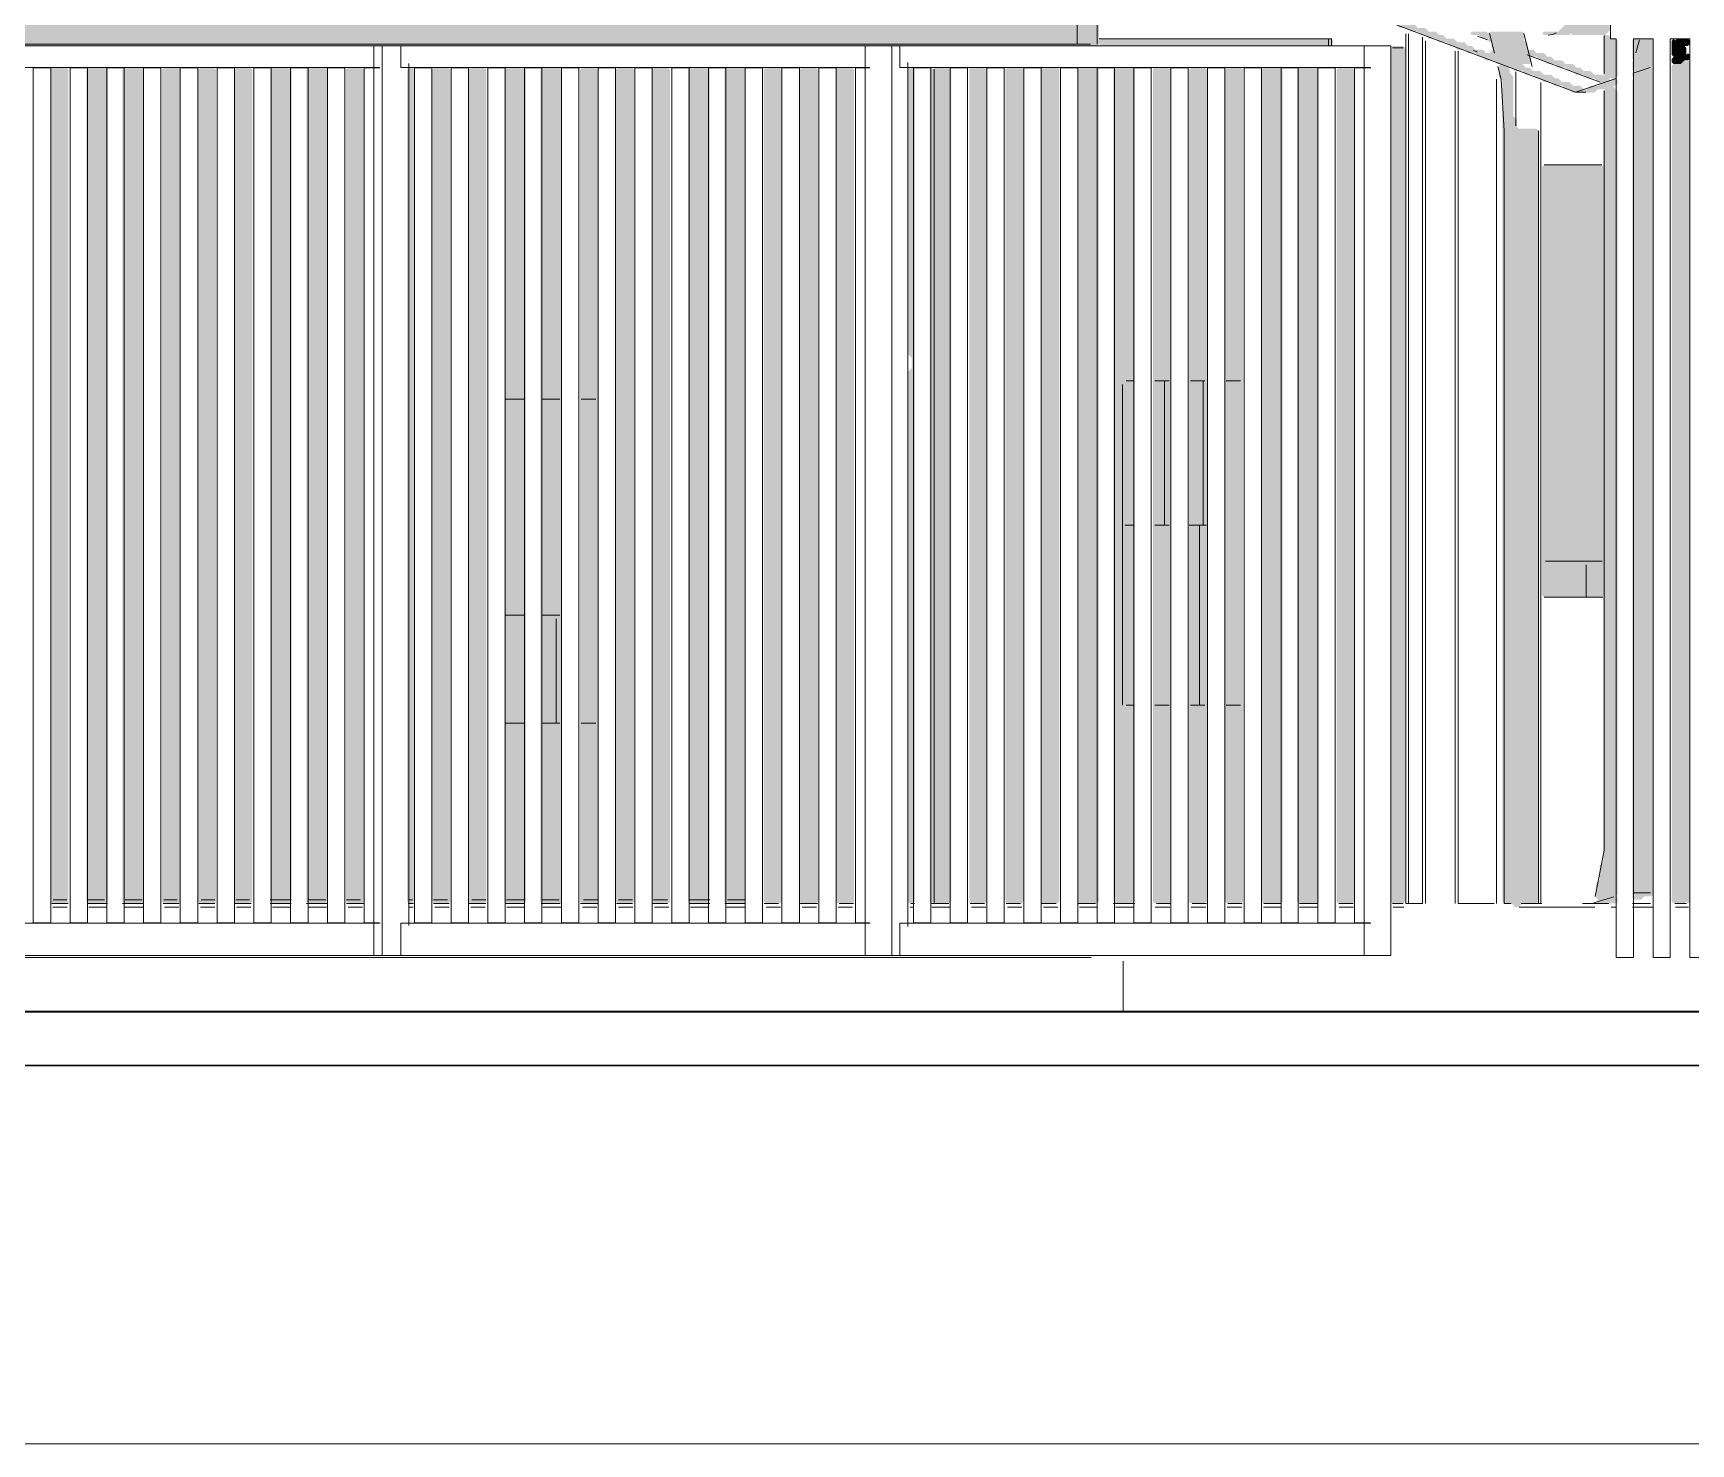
# Model space of a CAD drawing. Header units: millimetres. Extents: x 0 to 84100, y 0 to 59400.
# Drawn here: x 23817 to 28418, y 45447 to 49362 of the extents above; entities that cross this region are included whole.
import ezdxf

# ---------------------------------------------------------------- set-up
doc = ezdxf.new("R2010")
doc.units = ezdxf.units.MM
for name, color, linetype, lineweight in [('01_切断（構造・壁）', 7, 'Continuous', 35), ('09_立面の外形', 7, 'Continuous', 30), ('10_見えがかり', 7, 'Continuous', 13), ('12_見えがかり（ガラス）', 5, 'Continuous', 9), ('50_寸法', 3, 'Continuous', 9)]:
    doc.layers.add(name, color=color, linetype=linetype, lineweight=lineweight)

msp = doc.modelspace()

# ---------------------------------------------------------------- hatches: boundary and pattern name
at = {"layer": '10_見えがかり', "true_color": 0xe9dcc4}
for points in [[(28144.9, 49681.6), (28154.9, 49671.6), (28154.9, 49621.6), (28164.9, 49611.6), (28164.9, 49521.6), (28154.9, 49511.6), (28154.9, 49461.6), (28144.9, 49451.6), (28144.9, 49431.6), (28134.9, 49421.6), (28134.9, 49411.6), (28124.9, 49401.6), (28124.9, 49391.6), (28099.9, 49366.6), (28089.9, 49366.6), (28079.9, 49356.6), (28009.9, 49356.6), (28004.9, 49361.6), (28009.9, 49366.6), (28049.9, 49366.6), (28074.9, 49391.6), (28074.9, 49401.6), (28084.9, 49411.6), (28084.9, 49421.6), (28094.9, 49431.6), (28094.9, 49441.6), (28104.9, 49451.6), (28104.9, 49491.6), (28114.9, 49501.6), (28114.9, 49631.6), (28104.9, 49641.6), (28104.9, 49681.6), (28094.9, 49691.6), (28094.9, 49701.6), (28084.9, 49711.6), (28084.9, 49721.6), (28074.9, 49731.6), (28079.9, 49736.6), (28119.9, 49736.6), (28134.9, 49721.6), (28134.9, 49711.6), (28144.9, 49701.6)], [(28224.9, 49721.6), (28234.9, 49711.6), (28234.9, 49691.6), (28244.9, 49681.6), (28244.9, 49651.6), (28254.9, 49641.6), (28254.9, 49491.6), (28244.9, 49481.6), (28244.9, 49451.6), (28234.9, 49441.6), (28234.9, 49421.6), (28224.9, 49411.6), (28224.9, 49401.6), (28219.9, 49396.6), (28199.9, 49396.6), (28194.9, 49391.6), (28194.9, 49371.6), (28179.9, 49356.6), (28089.9, 49356.6), (28084.9, 49361.6), (28089.9, 49366.6), (28099.9, 49366.6), (28124.9, 49391.6), (28124.9, 49401.6), (28134.9, 49411.6), (28134.9, 49421.6), (28144.9, 49431.6), (28144.9, 49451.6), (28154.9, 49461.6), (28154.9, 49511.6), (28164.9, 49521.6), (28164.9, 49611.6), (28154.9, 49621.6), (28154.9, 49671.6), (28144.9, 49681.6), (28144.9, 49701.6), (28134.9, 49711.6), (28134.9, 49721.6), (28124.9, 49731.6), (28129.9, 49736.6), (28149.9, 49736.6), (28154.9, 49741.6), (28139.9, 49756.6), (28119.9, 49756.6), (28114.9, 49761.6), (28114.9, 49771.6), (28119.9, 49776.6), (28179.9, 49776.6), (28224.9, 49731.6)], [(26774.9, 49391.6), (26774.9, 49341.6), (26774.9, 49331.6), (26769.9, 49326.6), (19289.9, 49326.6), (19284.9, 49331.6), (19284.9, 49391.6), (19289.9, 49396.6), (26769.9, 49396.6)], [(27719.9, 49356.6), (27729.9, 49356.6), (27739.9, 49346.6), (27759.9, 49346.6), (27769.9, 49336.6), (27789.9, 49336.6), (27799.9, 49326.6), (27809.9, 49326.6), (27819.9, 49316.6), (27839.9, 49316.6), (27849.9, 49306.6), (27859.9, 49306.6), (27869.9, 49316.6), (27874.9, 49311.6), (27874.9, 49301.6), (27879.9, 49296.6), (27889.9, 49296.6), (27899.9, 49286.6), (27919.9, 49286.6), (27929.9, 49276.6), (27949.9, 49276.6), (27959.9, 49266.6), (27969.9, 49266.6), (27979.9, 49256.6), (27999.9, 49256.6), (28009.9, 49246.6), (28029.9, 49246.6), (28039.9, 49236.6), (28049.9, 49236.6), (28059.9, 49226.6), (28079.9, 49226.6), (28089.9, 49216.6), (28109.9, 49216.6), (28119.9, 49206.6), (28129.9, 49206.6), (28139.9, 49216.6), (28159.9, 49216.6), (28169.9, 49226.6), (28189.9, 49226.6), (28199.9, 49236.6), (28209.9, 49236.6), (28214.9, 49231.6), (28214.9, 49221.6), (28209.9, 49216.6), (28189.9, 49216.6), (28179.9, 49206.6), (28159.9, 49206.6), (28149.9, 49196.6), (28089.9, 49196.6), (28079.9, 49206.6), (28069.9, 49206.6), (28059.9, 49216.6), (28039.9, 49216.6), (28029.9, 49226.6), (28009.9, 49226.6), (27999.9, 49236.6), (27989.9, 49236.6), (27979.9, 49246.6), (27959.9, 49246.6), (27949.9, 49256.6), (27929.9, 49256.6), (27919.9, 49266.6), (27909.9, 49266.6), (27899.9, 49276.6), (27879.9, 49276.6), (27869.9, 49286.6), (27849.9, 49286.6), (27839.9, 49296.6), (27829.9, 49296.6), (27819.9, 49306.6), (27799.9, 49306.6), (27789.9, 49316.6), (27769.9, 49316.6), (27759.9, 49326.6), (27749.9, 49326.6), (27739.9, 49336.6), (27719.9, 49336.6), (27709.9, 49346.6), (27689.9, 49346.6), (27679.9, 49356.6), (27669.9, 49356.6), (27659.9, 49366.6), (27639.9, 49366.6), (27629.9, 49376.6), (27609.9, 49376.6), (27604.9, 49381.6), (27609.9, 49386.6), (27649.9, 49386.6), (27659.9, 49376.6), (27679.9, 49376.6), (27689.9, 49366.6), (27709.9, 49366.6)], [(27839.9, 49346.6), (27829.9, 49356.6), (27809.9, 49356.6), (27804.9, 49361.6), (27809.9, 49366.6), (27849.9, 49366.6), (27864.9, 49351.6), (27864.9, 49341.6), (27859.9, 49336.6), (27849.9, 49346.6)], [(27964.9, 49331.6), (27964.9, 49301.6), (27974.9, 49291.6), (27974.9, 49281.6), (27969.9, 49276.6), (27929.9, 49276.6), (27919.9, 49286.6), (27899.9, 49286.6), (27889.9, 49296.6), (27879.9, 49296.6), (27874.9, 49301.6), (27874.9, 49311.6), (27864.9, 49321.6), (27864.9, 49351.6), (27854.9, 49361.6), (27859.9, 49366.6), (27949.9, 49366.6), (27954.9, 49361.6), (27954.9, 49341.6)], [(28209.9, 49346.6), (28214.9, 49341.6), (28214.9, 49241.6), (28209.9, 49236.6), (28179.9, 49236.6), (28174.9, 49241.6), (28174.9, 49351.6), (28179.9, 49356.6), (28189.9, 49356.6), (28199.9, 49346.6)], [(28309.9, 49266.6), (28289.9, 49266.6), (28279.9, 49256.6), (28259.9, 49256.6), (28254.9, 49261.6), (28254.9, 49281.6), (28264.9, 49291.6), (28264.9, 49321.6), (28274.9, 49331.6), (28274.9, 49341.6), (28279.9, 49346.6), (28309.9, 49346.6), (28314.9, 49341.6), (28314.9, 49271.6)], [(28264.9, 49321.6), (28264.9, 49291.6), (28259.9, 49286.6), (28254.9, 49291.6), (28254.9, 49341.6), (28259.9, 49346.6), (28269.9, 49346.6), (28274.9, 49341.6), (28274.9, 49331.6)], [(28379.9, 49326.6), (28399.9, 49326.6), (28404.9, 49321.6), (28404.9, 49301.6), (28399.9, 49296.6), (28369.9, 49296.6), (28364.9, 49301.6), (28364.9, 49341.6), (28369.9, 49346.6), (28374.9, 49341.6), (28374.9, 49331.6)], [(28409.9, 49326.6), (28379.9, 49326.6), (28374.9, 49331.6), (28374.9, 49341.6), (28379.9, 49346.6), (28409.9, 49346.6), (28414.9, 49341.6), (28414.9, 49331.6)], [(27914.9, 49251.6), (27924.9, 49241.6), (27924.9, 49131.6), (27934.9, 49121.6), (27934.9, 49101.6), (27939.9, 49096.6), (27989.9, 49096.6), (27994.9, 49091.6), (27994.9, 46951.6), (27989.9, 46946.6), (27949.9, 46946.6), (27939.9, 46936.6), (27929.9, 46936.6), (27919.9, 46946.6), (27899.9, 46946.6), (27894.9, 46951.6), (27894.9, 49231.6), (27884.9, 49241.6), (27884.9, 49271.6), (27889.9, 49276.6), (27899.9, 49276.6), (27914.9, 49261.6)], [(28039.9, 49286.6), (28059.9, 49286.6), (28069.9, 49276.6), (28089.9, 49276.6), (28099.9, 49266.6), (28109.9, 49266.6), (28119.9, 49256.6), (28139.9, 49256.6), (28149.9, 49246.6), (28169.9, 49246.6), (28179.9, 49236.6), (28189.9, 49236.6), (28194.9, 49231.6), (28189.9, 49226.6), (28159.9, 49226.6), (28149.9, 49236.6), (28129.9, 49236.6), (28119.9, 49246.6), (28099.9, 49246.6), (28089.9, 49256.6), (28079.9, 49256.6), (28069.9, 49266.6), (28049.9, 49266.6), (28039.9, 49276.6), (28019.9, 49276.6), (28009.9, 49286.6), (27999.9, 49286.6), (27989.9, 49296.6), (27969.9, 49296.6), (27964.9, 49301.6), (27964.9, 49311.6), (27969.9, 49316.6), (27979.9, 49316.6), (27989.9, 49306.6), (28009.9, 49306.6), (28019.9, 49296.6), (28029.9, 49296.6)], [(28364.9, 49281.6), (28364.9, 49291.6), (28369.9, 49296.6), (28399.9, 49296.6), (28409.9, 49306.6), (28414.9, 49301.6), (28414.9, 49291.6), (28409.9, 49286.6), (28399.9, 49286.6), (28389.9, 49276.6), (28369.9, 49276.6)], [(28404.9, 46951.6), (28399.9, 46946.6), (28369.9, 46946.6), (28364.9, 46951.6), (28364.9, 49271.6), (28369.9, 49276.6), (28389.9, 49276.6), (28399.9, 49286.6), (28404.9, 49281.6)], [(28414.9, 49281.6), (28414.9, 46951.6), (28409.9, 46946.6), (28404.9, 46951.6), (28404.9, 49281.6), (28409.9, 49286.6)], [(28269.9, 49236.6), (28259.9, 49236.6), (28254.9, 49241.6), (28254.9, 49251.6), (28259.9, 49256.6), (28279.9, 49256.6), (28289.9, 49266.6), (28309.9, 49266.6), (28314.9, 49261.6), (28299.9, 49246.6), (28279.9, 49246.6)], [(28309.9, 46966.6), (28289.9, 46966.6), (28279.9, 46956.6), (28259.9, 46956.6), (28254.9, 46961.6), (28254.9, 49231.6), (28259.9, 49236.6), (28269.9, 49236.6), (28279.9, 49246.6), (28299.9, 49246.6), (28309.9, 49256.6), (28314.9, 49251.6), (28314.9, 46971.6)], [(28214.9, 46971.6), (28209.9, 46966.6), (28199.9, 46966.6), (28189.9, 46956.6), (28159.9, 46956.6), (28154.9, 46961.6), (28154.9, 47001.6), (28164.9, 47011.6), (28164.9, 47051.6), (28174.9, 47061.6), (28174.9, 47801.6), (28174.9, 48991.6), (28174.9, 49201.6), (28189.9, 49216.6), (28199.9, 49216.6), (28214.9, 49201.6)], [(28209.9, 46946.6), (28159.9, 46946.6), (28154.9, 46951.6), (28159.9, 46956.6), (28189.9, 46956.6), (28199.9, 46966.6), (28209.9, 46966.6), (28214.9, 46961.6), (28214.9, 46951.6)]]:
    msp.add_hatch(color=8, dxfattribs=at).paths.add_polyline_path(points)
at = {"layer": '12_見えがかり（ガラス）', "true_color": 0xdce9f2}
for points in [[(27419.9, 49346.6), (27424.9, 49341.6), (27424.9, 49331.6), (27419.9, 49326.6), (26779.9, 49326.6), (26774.9, 49331.6), (26774.9, 49341.6), (26779.9, 49346.6)], [(27624.9, 46951.6), (27619.9, 46946.6), (27589.9, 46946.6), (27584.9, 46951.6), (27584.9, 49321.6), (27589.9, 49326.6), (27619.9, 49326.6), (27624.9, 49321.6)], [(23914.9, 46951.6), (23909.9, 46946.6), (23869.9, 46946.6), (23864.9, 46951.6), (23864.9, 49261.6), (23869.9, 49266.6), (23909.9, 49266.6), (23914.9, 49261.6)], [(24024.9, 46951.6), (24019.9, 46946.6), (23969.9, 46946.6), (23964.9, 46951.6), (23964.9, 49261.6), (23969.9, 49266.6), (24019.9, 49266.6), (24024.9, 49261.6)], [(24124.9, 46951.6), (24119.9, 46946.6), (24069.9, 46946.6), (24064.9, 46951.6), (24064.9, 49261.6), (24069.9, 49266.6), (24119.9, 49266.6), (24124.9, 49261.6)], [(24224.9, 46951.6), (24219.9, 46946.6), (24179.9, 46946.6), (24174.9, 46951.6), (24174.9, 49261.6), (24179.9, 49266.6), (24219.9, 49266.6), (24224.9, 49261.6)], [(24324.9, 46951.6), (24319.9, 46946.6), (24279.9, 46946.6), (24274.9, 46951.6), (24274.9, 49261.6), (24279.9, 49266.6), (24319.9, 49266.6), (24324.9, 49261.6)], [(24424.9, 46951.6), (24419.9, 46946.6), (24379.9, 46946.6), (24374.9, 46951.6), (24374.9, 49261.6), (24379.9, 49266.6), (24419.9, 49266.6), (24424.9, 49261.6)], [(24534.9, 46951.6), (24529.9, 46946.6), (24479.9, 46946.6), (24474.9, 46951.6), (24474.9, 49261.6), (24479.9, 49266.6), (24529.9, 49266.6), (24534.9, 49261.6)], [(24634.9, 46951.6), (24629.9, 46946.6), (24579.9, 46946.6), (24574.9, 46951.6), (24574.9, 49261.6), (24579.9, 49266.6), (24629.9, 49266.6), (24634.9, 49261.6)], [(24734.9, 46951.6), (24729.9, 46946.6), (24689.9, 46946.6), (24684.9, 46951.6), (24684.9, 49261.6), (24689.9, 49266.6), (24729.9, 49266.6), (24734.9, 49261.6)], [(24874.9, 46951.6), (24869.9, 46946.6), (24859.9, 46946.6), (24854.9, 46951.6), (24854.9, 49261.6), (24859.9, 49266.6), (24869.9, 49266.6), (24874.9, 49261.6)], [(24974.9, 46951.6), (24969.9, 46946.6), (24929.9, 46946.6), (24924.9, 46951.6), (24924.9, 49261.6), (24929.9, 49266.6), (24969.9, 49266.6), (24974.9, 49261.6)], [(25074.9, 46951.6), (25069.9, 46946.6), (25029.9, 46946.6), (25024.9, 46951.6), (25024.9, 49261.6), (25029.9, 49266.6), (25069.9, 49266.6), (25074.9, 49261.6)], [(25184.9, 46951.6), (25179.9, 46946.6), (25129.9, 46946.6), (25124.9, 46951.6), (25124.9, 49261.6), (25129.9, 49266.6), (25179.9, 49266.6), (25184.9, 49261.6)], [(25284.9, 46951.6), (25279.9, 46946.6), (25229.9, 46946.6), (25224.9, 46951.6), (25224.9, 49261.6), (25229.9, 49266.6), (25279.9, 49266.6), (25284.9, 49261.6)], [(25384.9, 46951.6), (25379.9, 46946.6), (25339.9, 46946.6), (25334.9, 46951.6), (25334.9, 49261.6), (25339.9, 49266.6), (25379.9, 49266.6), (25384.9, 49261.6)], [(25484.9, 46951.6), (25479.9, 46946.6), (25439.9, 46946.6), (25434.9, 46951.6), (25434.9, 49261.6), (25439.9, 49266.6), (25479.9, 49266.6), (25484.9, 49261.6)], [(25584.9, 46951.6), (25579.9, 46946.6), (25539.9, 46946.6), (25534.9, 46951.6), (25534.9, 49261.6), (25539.9, 49266.6), (25579.9, 49266.6), (25584.9, 49261.6)], [(25694.9, 46951.6), (25689.9, 46946.6), (25639.9, 46946.6), (25634.9, 46951.6), (25634.9, 49261.6), (25639.9, 49266.6), (25689.9, 49266.6), (25694.9, 49261.6)], [(25794.9, 46951.6), (25789.9, 46946.6), (25739.9, 46946.6), (25734.9, 46951.6), (25734.9, 49261.6), (25739.9, 49266.6), (25789.9, 49266.6), (25794.9, 49261.6)], [(25894.9, 46951.6), (25889.9, 46946.6), (25849.9, 46946.6), (25844.9, 46951.6), (25844.9, 49261.6), (25849.9, 49266.6), (25889.9, 49266.6), (25894.9, 49261.6)], [(25994.9, 46951.6), (25989.9, 46946.6), (25949.9, 46946.6), (25944.9, 46951.6), (25944.9, 49261.6), (25949.9, 49266.6), (25989.9, 49266.6), (25994.9, 49261.6)], [(26094.9, 46951.6), (26089.9, 46946.6), (26049.9, 46946.6), (26044.9, 46951.6), (26044.9, 49261.6), (26049.9, 49266.6), (26089.9, 49266.6), (26094.9, 49261.6)], [(26264.9, 46951.6), (26259.9, 46946.6), (26249.9, 46946.6), (26244.9, 46951.6), (26244.9, 48421.6), (26254.9, 48431.6), (26254.9, 48461.6), (26244.9, 48471.6), (26244.9, 49261.6), (26249.9, 49266.6), (26259.9, 49266.6), (26264.9, 49261.6)], [(26314.9, 46951.6), (26309.9, 46946.6), (26304.9, 46951.6), (26304.9, 49261.6), (26309.9, 49266.6), (26314.9, 49261.6)], [(26364.9, 46951.6), (26359.9, 46946.6), (26319.9, 46946.6), (26314.9, 46951.6), (26314.9, 49261.6), (26319.9, 49266.6), (26359.9, 49266.6), (26364.9, 49261.6)], [(26464.9, 46951.6), (26459.9, 46946.6), (26419.9, 46946.6), (26414.9, 46951.6), (26414.9, 49261.6), (26419.9, 49266.6), (26459.9, 49266.6), (26464.9, 49261.6)], [(26564.9, 46951.6), (26559.9, 46946.6), (26519.9, 46946.6), (26514.9, 46951.6), (26514.9, 49261.6), (26519.9, 49266.6), (26559.9, 49266.6), (26564.9, 49261.6)], [(26664.9, 46951.6), (26659.9, 46946.6), (26619.9, 46946.6), (26614.9, 46951.6), (26614.9, 49261.6), (26619.9, 49266.6), (26659.9, 49266.6), (26664.9, 49261.6)], [(26774.9, 46951.6), (26769.9, 46946.6), (26719.9, 46946.6), (26714.9, 46951.6), (26714.9, 49261.6), (26719.9, 49266.6), (26769.9, 49266.6), (26774.9, 49261.6)], [(26874.9, 46951.6), (26869.9, 46946.6), (26819.9, 46946.6), (26814.9, 46951.6), (26814.9, 49261.6), (26819.9, 49266.6), (26869.9, 49266.6), (26874.9, 49261.6)], [(26974.9, 46951.6), (26969.9, 46946.6), (26929.9, 46946.6), (26924.9, 46951.6), (26924.9, 49261.6), (26929.9, 49266.6), (26969.9, 49266.6), (26974.9, 49261.6)], [(27074.9, 46951.6), (27069.9, 46946.6), (27029.9, 46946.6), (27024.9, 46951.6), (27024.9, 49261.6), (27029.9, 49266.6), (27069.9, 49266.6), (27074.9, 49261.6)], [(27174.9, 46951.6), (27169.9, 46946.6), (27129.9, 46946.6), (27124.9, 46951.6), (27124.9, 49261.6), (27129.9, 49266.6), (27169.9, 49266.6), (27174.9, 49261.6)], [(27284.9, 46951.6), (27279.9, 46946.6), (27229.9, 46946.6), (27224.9, 46951.6), (27224.9, 49261.6), (27229.9, 49266.6), (27279.9, 49266.6), (27284.9, 49261.6)], [(27384.9, 46951.6), (27379.9, 46946.6), (27329.9, 46946.6), (27324.9, 46951.6), (27324.9, 49261.6), (27329.9, 49266.6), (27379.9, 49266.6), (27384.9, 49261.6)], [(27484.9, 46951.6), (27479.9, 46946.6), (27439.9, 46946.6), (27434.9, 46951.6), (27434.9, 49261.6), (27439.9, 49266.6), (27479.9, 49266.6), (27484.9, 49261.6)], [(28169.9, 48996.6), (28174.9, 48991.6), (28174.9, 47801.6), (28169.9, 47796.6), (28009.9, 47796.6), (28004.9, 47801.6), (28004.9, 48991.6), (28009.9, 48996.6)]]:
    msp.add_hatch(color=8, dxfattribs=at).paths.add_polyline_path(points)

# ---------------------------------------------------------------- linework, layer by layer
at = {"layer": '01_切断（構造・壁）'}
msp.add_lwpolyline([(12794.9, 46646.6), (67305.1, 46646.6)], dxfattribs=at)
at = {"layer": '09_立面の外形'}
msp.add_lwpolyline([(63333, 46496.6), (19322.3, 46496.6), (19322.3, 46646.6), (17619.5, 46646.6)], dxfattribs=at)
at = {"layer": '10_見えがかり'}
for points in [[(26714.5, 49331.6), (26714.5, 49391.6)], [(26770.5, 49331.6), (26770.5, 49391.6)], [(28097.6, 49198.5), (27591, 49388.6)], [(28462.7, 46796.6), (28415, 46796.6), (28415, 49346.6), (28360.7, 49346.6), (28360.7, 46796.6), (28312.9, 46796.6), (28312.9, 49346.6), (28258.7, 49346.6), (28258.7, 46796.6), (28210.9, 46796.6), (28210.9, 49346.6), (28194.9, 49346.6), (28194.9, 49391.6), (29314.9, 49391.6)], [(19292.1, 49331.6), (26714.5, 49331.6)], [(24779, 49266.6), (23474, 49266.6), (23474, 49326.6), (24779, 49326.6)], [(24799.9, 46801.6), (24762.5, 46801.6), (24762.5, 49326.6), (24799, 49326.6)], [(24849.9, 46801.6), (24785.7, 46801.6), (24785.7, 49326.6), (24849, 49326.6)], [(26139, 49266.6), (24837.6, 49266.6), (24837.6, 49326.6), (26139, 49326.6)], [(26200, 49326.6), (26200, 46801.6), (26126.3, 46801.6), (26126.3, 49326.6), (26200, 49326.6)], [(26190.8, 49326.6), (26239, 49326.6)], [(27529, 49266.6), (26222.7, 49266.6), (26222.7, 49326.6), (27529, 49326.6)], [(26714.5, 49331.6), (26751.9, 49331.6)], [(27584.7, 49326.6), (27584.7, 46801.6), (27511.3, 46801.6), (27511.3, 49326.6), (27584.7, 49326.6)], [(27626.5, 49360.4), (27626.5, 46946.6)], [(27634.4, 46946.6), (27634.4, 49360.4)], [(27634.4, 46946.6), (27634.4, 49360.4)], [(27673.2, 49350.7), (27673.2, 46946.6)], [(27681.1, 49340.7), (27681.1, 46946.6)], [(27853.1, 49343.6), (27825.5, 49354)], [(27872.9, 49306.5), (27859.2, 49361.2)], [(27977, 49269.9), (27954.1, 49361.2)], [(28022.2, 49356.6), (28033.4, 49358.1)], [(28033.4, 49358.1), (28045, 49362.9)], [(28176.9, 49355.4), (28176.9, 49278.7)], [(28274.9, 49343.5), (28265.3, 49307.1)], [(28383.1, 49331.6), (28413.1, 49331.6)], [(24859.4, 49278.2), (24859.4, 46884.9)], [(26244.4, 49280.9), (26244.4, 46882.2)], [(27763.9, 49312.4), (27763.9, 46946.6)], [(27771.8, 46946.6), (27771.8, 49312.4)], [(27823.7, 49310.5), (27814.6, 49314.3)], [(27824.7, 49310.1), (27815.9, 49313.8)], [(28166.3, 49226.1), (27963.7, 49302.2)], [(28176.9, 49278.7), (28176.9, 49250)], [(28408.3, 49301.3), (28370.6, 49288.8)], [(23865.8, 49265.6), (23865.8, 46892.6), (23817.4, 46892.6), (23817.4, 49265.6), (23865.8, 49265.6)], [(23967.8, 49265.6), (23967.8, 46892.6), (23919.5, 46892.6), (23919.5, 49265.6), (23967.8, 49265.6)], [(24069.8, 49265.6), (24069.8, 46892.6), (24021.5, 46892.6), (24021.5, 49265.6), (24069.8, 49265.6)], [(24171.8, 49265.6), (24171.8, 46892.6), (24123.5, 46892.6), (24123.5, 49265.6), (24171.8, 49265.6)], [(24273.8, 49265.6), (24273.8, 46892.6), (24225.5, 46892.6), (24225.5, 49265.6), (24273.8, 49265.6)], [(24375.9, 49265.6), (24375.9, 46892.6), (24327.5, 46892.6), (24327.5, 49265.6), (24375.9, 49265.6)], [(24477.9, 49265.6), (24477.9, 46892.6), (24429.5, 46892.6), (24429.5, 49265.6), (24477.9, 49265.6)], [(24579.9, 49265.6), (24579.9, 46892.6), (24531.5, 46892.6), (24531.5, 49265.6), (24579.9, 49265.6)], [(24681.9, 49265.6), (24681.9, 46892.6), (24633.6, 46892.6), (24633.6, 49265.6), (24681.9, 49265.6)], [(24776.9, 46892.6), (24735.6, 46892.6), (24735.6, 49265.6), (24779.4, 49265.6)], [(24923.1, 49265.6), (24923.1, 46892.6), (24875, 46892.6), (24875, 49265.6), (24923.1, 49265.6)], [(25025.2, 49265.6), (25025.2, 46892.6), (24977, 46892.6), (24977, 49265.6), (25025.2, 49265.6)], [(25127.2, 49265.6), (25127.2, 46892.6), (25079.1, 46892.6), (25079.1, 49265.6), (25127.2, 49265.6)], [(25229.2, 49265.6), (25229.2, 46892.6), (25181.1, 46892.6), (25181.1, 49265.6), (25229.2, 49265.6)], [(25331.3, 49265.6), (25331.3, 46892.6), (25283.1, 46892.6), (25283.1, 49265.6), (25331.3, 49265.6)], [(25433.3, 49265.6), (25433.3, 46892.6), (25385.2, 46892.6), (25385.2, 49265.6), (25433.3, 49265.6)], [(25535.3, 49265.6), (25535.3, 46892.6), (25487.2, 46892.6), (25487.2, 49265.6), (25535.3, 49265.6)], [(25637.4, 49265.6), (25637.4, 46892.6), (25589.2, 46892.6), (25589.2, 49265.6), (25637.4, 49265.6)], [(25739.4, 49265.6), (25739.4, 46892.6), (25691.2, 46892.6), (25691.2, 49265.6), (25739.4, 49265.6)], [(25841.4, 49265.6), (25841.4, 46892.6), (25793.3, 46892.6), (25793.3, 49265.6), (25841.4, 49265.6)], [(25943.5, 49265.6), (25943.5, 46892.6), (25895.3, 46892.6), (25895.3, 49265.6), (25943.5, 49265.6)], [(26045.5, 49265.6), (26045.5, 46892.6), (25997.3, 46892.6), (25997.3, 49265.6), (26045.5, 49265.6)], [(26136.9, 46892.6), (26099.4, 46892.6), (26099.4, 49265.6), (26139.4, 49265.6)], [(26308.1, 49265.6), (26308.1, 46892.6), (26260.1, 46892.6), (26260.1, 49265.6), (26308.1, 49265.6)], [(26410.1, 49265.6), (26410.1, 46892.6), (26362.2, 46892.6), (26362.2, 49265.6), (26410.1, 49265.6)], [(26512.1, 49265.6), (26512.1, 46892.6), (26464.2, 46892.6), (26464.2, 49265.6), (26512.1, 49265.6)], [(26614.2, 49265.6), (26614.2, 46892.6), (26566.2, 46892.6), (26566.2, 49265.6), (26614.2, 49265.6)], [(26716.2, 49265.6), (26716.2, 46892.6), (26668.2, 46892.6), (26668.2, 49265.6), (26716.2, 49265.6)], [(26818.2, 49265.6), (26818.2, 46892.6), (26770.2, 46892.6), (26770.2, 49265.6), (26818.2, 49265.6)], [(26920.2, 49265.6), (26920.2, 46892.6), (26872.2, 46892.6), (26872.2, 49265.6), (26920.2, 49265.6)], [(27022.2, 49265.6), (27022.2, 46892.6), (26974.3, 46892.6), (26974.3, 49265.6), (27022.2, 49265.6)], [(27124.2, 49265.6), (27124.2, 46892.6), (27076.3, 46892.6), (27076.3, 49265.6), (27124.2, 49265.6)], [(27226.3, 49265.6), (27226.3, 46892.6), (27178.3, 46892.6), (27178.3, 49265.6), (27226.3, 49265.6)], [(27328.3, 49265.6), (27328.3, 46892.6), (27280.3, 46892.6), (27280.3, 49265.6), (27328.3, 49265.6)], [(27430.3, 49265.6), (27430.3, 46892.6), (27382.3, 46892.6), (27382.3, 49265.6), (27430.3, 49265.6)], [(27526.9, 46892.6), (27484.3, 46892.6), (27484.3, 49265.6), (27529.4, 49265.6)], [(27878.6, 49234.1), (27878.6, 46946.6)], [(27891.3, 49233.4), (27882.1, 49269.9)], [(27899.7, 49091), (27891.3, 49233.4)], [(27931.8, 49105), (27931.8, 49254.9)], [(28210.6, 49235.8), (28097.6, 49198.5)], [(28304.7, 49267), (28257.6, 49251.4)], [(28001.4, 46946.6), (28001.4, 49224.9)], [(28097.6, 49198.5), (28126.1, 49198.5)], [(28176.9, 49202), (28176.9, 49096.6)], [(27899.7, 48948.1), (27899.7, 49091)], [(27994.6, 48948.1), (27994.6, 49091)], [(28176.9, 49096.6), (28176.9, 48914.4)], [(28011.1, 48996.6), (28170.9, 48996.6)], [(27899.7, 48805.1), (27899.7, 48948.1)], [(27994.6, 48805.1), (27994.6, 48948.1)], [(28176.9, 48914.4), (28176.9, 48732.3)], [(27899.7, 48662.2), (27899.7, 48805.1)], [(27994.6, 48662.2), (27994.6, 48805.1)], [(28176.9, 48732.3), (28176.9, 48550.2)], [(27899.7, 48519.2), (27899.7, 48662.2)], [(27994.6, 48519.2), (27994.6, 48662.2)], [(28176.9, 48550.2), (28176.9, 48368)], [(27899.7, 48376.2), (27899.7, 48519.2)], [(27994.6, 48376.2), (27994.6, 48519.2)], [(26840.6, 47496.6), (26840.6, 48386.6)], [(26850.5, 48396.6), (26870.3, 48396.6)], [(26929.8, 48396.6), (26969.5, 48396.6)], [(26957.1, 48396.2), (26957.1, 47996.6)], [(27028.9, 48396.6), (27068.6, 48396.6)], [(27063.9, 47996.6), (27063.9, 48396.2)], [(27128.1, 48396.6), (27167.8, 48396.6)], [(27899.7, 48233.3), (27899.7, 48376.2)], [(27994.6, 48233.3), (27994.6, 48376.2)], [(28176.9, 48368), (28176.9, 48185.9)], [(25128.4, 48346.6), (25178.4, 48346.6)], [(25228.4, 48346.6), (25278.4, 48346.6)], [(25338.3, 48346.6), (25378.3, 48346.6)], [(27899.7, 48090.3), (27899.7, 48233.3)], [(27994.6, 48090.3), (27994.6, 48233.3)], [(28176.9, 48185.9), (28176.9, 48003.7)], [(27899.7, 47947.3), (27899.7, 48090.3)], [(27994.6, 47947.3), (27994.6, 48090.3)], [(26866, 47996.6), (26846.6, 47996.6)], [(26847.2, 47996.6), (26866.6, 47996.6)], [(26850.9, 47996.6), (26870.6, 47996.6)], [(26930, 47996.6), (26969.5, 47996.6)], [(26957.1, 47996.6), (26966.8, 47996.6)], [(26957.1, 47996.6), (26966.2, 47996.6)], [(27025, 47996.6), (27063.9, 47996.6)], [(27028.9, 47996.6), (27068.4, 47996.6)], [(27073.1, 47996.6), (27034.2, 47996.6)], [(27053.7, 47506.5), (27053.7, 47996.5)], [(27053.7, 47496.6), (27053.7, 47986.6)], [(27063.9, 47996.6), (27073.1, 47996.6)], [(28176.9, 48003.7), (28176.9, 47821.6)], [(27899.7, 47804.4), (27899.7, 47947.3)], [(27994.6, 47804.4), (27994.6, 47947.3)], [(28014.1, 47896.6), (28171.4, 47896.6)], [(28127, 47796.6), (28127, 47886.6)], [(27899.7, 47661.4), (27899.7, 47804.4)], [(27994.6, 47661.4), (27994.6, 47804.4)], [(28176.9, 47821.6), (28176.9, 47639.4)], [(28170.9, 47796.6), (28011.1, 47796.6)], [(25128.4, 47746.6), (25178.4, 47746.6)], [(25177.7, 47746.6), (25129.2, 47746.6)], [(25178.3, 47746.6), (25129.7, 47746.6)], [(25228.4, 47746.6), (25278.3, 47746.6)], [(25278.5, 47746.6), (25268.8, 47746.6)], [(25268.8, 47746.6), (25277.9, 47746.6)], [(25268.8, 47736.6), (25268.8, 47446.6)], [(27899.7, 47518.4), (27899.7, 47661.4)], [(27994.6, 47518.4), (27994.6, 47661.4)], [(28176.9, 47639.4), (28176.9, 47457.3)], [(26870.3, 47496.6), (26850.5, 47496.6)], [(26969.5, 47496.6), (26929.8, 47496.6)], [(27068.6, 47496.6), (27028.9, 47496.6)], [(27167.8, 47496.6), (27128.1, 47496.6)], [(27899.7, 47375.5), (27899.7, 47518.4)], [(27994.6, 47375.5), (27994.6, 47518.4)], [(25178.4, 47446.6), (25128.4, 47446.6)], [(25278.4, 47446.6), (25228.4, 47446.6)], [(25378.3, 47446.6), (25338.3, 47446.6)], [(28176.9, 47457.3), (28176.9, 47275.1)], [(27899.7, 47232.5), (27899.7, 47375.5)], [(27994.6, 47232.5), (27994.6, 47375.5)], [(28176.9, 47275.1), (28176.9, 47093)], [(27899.7, 47089.5), (27899.7, 47232.5)], [(27994.6, 47089.5), (27994.6, 47232.5)], [(27899.7, 46946.6), (27899.7, 47089.5)], [(27994.6, 47089.5), (27994.6, 46946.6)], [(28176.9, 47093), (28152.1, 46966.1)], [(28258.6, 46975.5), (28306, 46975.5)], [(23907.9, 46946.6), (23868.7, 46946.6)], [(23871.4, 46936.6), (23911.4, 46936.6)], [(23872.3, 46956.6), (23910.5, 46956.6)], [(23872.3, 46946.6), (23910.5, 46946.6)], [(23914.1, 46946.6), (23874.2, 46946.6)], [(23874.2, 46946.6), (23914.1, 46946.6)], [(24015.8, 46946.6), (23966.8, 46946.6)], [(23967.7, 46956.6), (24015.4, 46956.6)], [(23967.7, 46946.6), (24015.4, 46946.6)], [(23971.4, 46936.6), (24021.4, 46936.6)], [(24023.8, 46946.6), (23973.9, 46946.6)], [(23973.9, 46946.6), (24023.8, 46946.6)], [(24114, 46946.6), (24064.9, 46946.6)], [(24071.4, 46936.6), (24121.4, 46936.6)], [(24111, 46956.6), (24072.8, 46956.6)], [(24111, 46946.6), (24072.8, 46946.6)], [(24123.5, 46946.6), (24073.7, 46946.6)], [(24073.7, 46946.6), (24123.5, 46946.6)], [(24111, 46956.6), (24119.5, 46956.6)], [(24111, 46946.6), (24119.5, 46946.6)], [(24123.9, 46946.6), (24114, 46946.6)], [(24197.1, 46956.6), (24179.7, 46956.6)], [(24179.7, 46946.6), (24197.1, 46946.6)], [(24181.4, 46936.6), (24221.4, 46936.6)], [(24202.5, 46946.6), (24182.9, 46946.6)], [(24197.1, 46956.6), (24216.3, 46956.6)], [(24197.1, 46946.6), (24216.3, 46946.6)], [(24222.2, 46946.6), (24202.5, 46946.6)], [(24291.1, 46946.6), (24281.3, 46946.6)], [(24281.4, 46936.6), (24321.4, 46936.6)], [(24283.3, 46956.6), (24321.7, 46956.6)], [(24283.3, 46946.6), (24321.7, 46946.6)], [(24320.7, 46946.6), (24291.1, 46946.6)], [(24377.3, 46946.6), (24417, 46946.6)], [(24379.2, 46956.6), (24417.6, 46956.6)], [(24379.2, 46946.6), (24417.6, 46946.6)], [(24419.6, 46946.6), (24379.8, 46946.6)], [(24381.4, 46936.6), (24421.4, 46936.6)], [(24384.3, 46946.6), (24422, 46946.6)], [(24475.2, 46956.6), (24532.9, 46956.6)], [(24475.2, 46946.6), (24532.9, 46946.6)], [(24526.2, 46946.6), (24476.6, 46946.6)], [(24529.3, 46946.6), (24479.4, 46946.6)], [(24481, 46946.6), (24530.6, 46946.6)], [(24481.4, 46936.6), (24531.4, 46936.6)], [(24625.5, 46946.6), (24575.8, 46946.6)], [(24618.9, 46946.6), (24579.1, 46946.6)], [(24620, 46946.6), (24580.3, 46946.6)], [(24581, 46956.6), (24629.1, 46956.6)], [(24581, 46946.6), (24629.1, 46946.6)], [(24581.4, 46936.6), (24631.4, 46936.6)], [(24625.5, 46946.6), (24634.9, 46946.6)], [(24686.8, 46956.6), (24715.7, 46956.6)], [(24686.8, 46946.6), (24715.7, 46946.6)], [(24728.6, 46946.6), (24688.7, 46946.6)], [(24691.4, 46936.6), (24731.4, 46936.6)], [(24691.5, 46946.6), (24729.2, 46946.6)], [(24715.7, 46956.6), (24725.4, 46956.6)], [(24715.7, 46946.6), (24725.4, 46946.6)], [(24729.2, 46946.6), (24719.2, 46946.6)], [(24868.1, 46946.6), (24858.1, 46946.6)], [(24860.4, 46956.6), (24870.1, 46956.6)], [(24860.4, 46946.6), (24870.1, 46946.6)], [(24861.4, 46936.6), (24871.4, 46936.6)], [(24967.7, 46946.6), (24927.9, 46946.6)], [(24928, 46956.6), (24966.7, 46956.6)], [(24928, 46946.6), (24966.7, 46946.6)], [(24931.4, 46936.6), (24971.4, 46936.6)], [(25067.4, 46946.6), (25027.5, 46946.6)], [(25031.4, 46936.6), (25071.4, 46936.6)], [(25034.4, 46956.6), (25063.4, 46956.6)], [(25034.4, 46946.6), (25063.4, 46946.6)], [(25063.4, 46956.6), (25073.1, 46956.6)], [(25063.4, 46946.6), (25073.1, 46946.6)], [(25177, 46946.6), (25127.2, 46946.6)], [(25131.2, 46956.6), (25150.5, 46956.6)], [(25131.2, 46946.6), (25150.5, 46946.6)], [(25131.4, 46936.6), (25181.4, 46936.6)], [(25150.5, 46956.6), (25179.6, 46956.6)], [(25150.5, 46946.6), (25179.6, 46946.6)], [(25276.7, 46946.6), (25226.8, 46946.6)], [(25228.1, 46956.6), (25237.8, 46956.6)], [(25228.1, 46946.6), (25237.8, 46946.6)], [(25231.4, 46936.6), (25281.4, 46936.6)], [(25237.8, 46956.6), (25276.6, 46956.6)], [(25237.8, 46946.6), (25276.6, 46946.6)], [(25376.3, 46946.6), (25336.5, 46946.6)], [(25341.4, 46936.6), (25381.4, 46936.6)], [(25344.5, 46956.6), (25383.4, 46956.6)], [(25344.5, 46946.6), (25383.4, 46946.6)], [(25476, 46946.6), (25436.1, 46946.6)], [(25441.4, 46936.6), (25481.4, 46936.6)], [(25441.7, 46956.6), (25480.6, 46956.6)], [(25441.7, 46946.6), (25480.6, 46946.6)], [(25575.6, 46946.6), (25535.8, 46946.6)], [(25539, 46956.6), (25577.9, 46956.6)], [(25539, 46946.6), (25577.9, 46946.6)], [(25541.4, 46936.6), (25581.4, 46936.6)], [(25636.4, 46956.6), (25675.4, 46956.6)], [(25636.4, 46946.6), (25675.4, 46946.6)], [(25641.4, 46936.6), (25691.4, 46936.6)], [(25693.7, 46946.6), (25644.5, 46946.6)], [(25694.9, 46956.6), (25675.4, 46956.6)], [(25694.9, 46946.6), (25675.4, 46946.6)], [(25741.4, 46936.6), (25791.3, 46936.6)], [(25792, 46946.6), (25742.9, 46946.6)], [(25763.2, 46956.6), (25743.7, 46956.6)], [(25763.2, 46946.6), (25743.7, 46946.6)], [(25763.2, 46956.6), (25792.5, 46956.6)], [(25763.2, 46946.6), (25792.5, 46946.6)], [(25851.3, 46936.6), (25891.3, 46936.6)], [(25951.3, 46936.6), (25991.3, 46936.6)], [(26051.3, 46936.6), (26091.3, 46936.6)], [(26251.3, 46936.6), (26261.3, 46936.6)], [(26311.3, 46936.6), (26361.3, 46936.6)], [(26417.3, 46946.6), (26455.7, 46946.6)], [(26421.3, 46936.6), (26461.3, 46936.6)], [(26521.3, 46936.6), (26561.3, 46936.6)], [(26621.3, 46936.6), (26661.3, 46936.6)], [(26721.3, 46936.6), (26771.3, 46936.6)], [(26821.3, 46936.6), (26871.3, 46936.6)], [(26931.3, 46936.6), (26971.3, 46936.6)], [(27031.3, 46936.6), (27071.3, 46936.6)], [(27131.3, 46936.6), (27171.3, 46936.6)], [(27231.3, 46936.6), (27281.3, 46936.6)], [(27331.3, 46936.6), (27381.3, 46936.6)], [(27441.3, 46936.6), (27481.3, 46936.6)], [(27591.3, 46936.6), (27621.3, 46936.6)], [(27626.5, 46946.6), (27634.4, 46946.6)], [(27626.5, 46946.6), (27673.2, 46946.6)], [(27634.4, 46946.6), (27674, 46946.6)], [(27634.4, 46946.6), (27671.8, 46946.6)], [(27771.8, 46946.6), (27867.4, 46946.6)], [(27773.2, 46946.6), (27872.3, 46946.6)], [(27773.4, 46946.6), (27869, 46946.6)], [(27899.7, 46946.6), (27918.7, 46946.6)], [(27899.7, 46946.6), (27918.4, 46946.6)], [(27941.2, 46936.6), (28151.2, 46936.6)], [(27946.4, 46946.6), (28002.5, 46946.6)], [(27947.2, 46946.6), (27994.6, 46946.6)], [(28001.4, 46946.6), (27971.6, 46946.6)], [(27991.5, 46946.6), (28001.4, 46946.6)], [(27994.6, 46946.6), (28004, 46946.6)], [(28116.6, 46946.6), (28186.3, 46946.6)], [(28116.6, 46946.6), (28126.6, 46946.6)], [(28116.6, 46936.6), (28146.5, 46936.6)], [(28116.6, 46936.6), (28126.6, 46936.6)], [(28142.7, 46946.6), (28124, 46946.6)], [(28204.3, 46965), (28142.7, 46946.6)], [(28142.7, 46946.6), (28190.1, 46946.6)], [(28196.3, 46936.6), (28206.3, 46936.6)], [(28201.2, 46936.6), (28211.2, 46936.6)], [(28256, 46946.6), (28305.8, 46946.6)], [(28256, 46936.6), (28305.8, 46936.6)], [(28261.2, 46936.6), (28311.2, 46936.6)], [(28402.8, 46946.6), (28373.4, 46946.6)], [(28375.5, 46946.6), (28405.4, 46946.6)], [(28375.5, 46936.6), (28405.4, 46936.6)], [(28381.2, 46936.6), (28411.2, 46936.6)], [(24779.9, 46801.6), (23474, 46801.6), (23474, 46891.6), (24779.9, 46891.6)], [(26139.9, 46801.6), (24837.6, 46801.6), (24837.6, 46891.6), (26139.9, 46891.6)], [(27529.9, 46801.6), (26222.7, 46801.6), (26222.7, 46891.6), (27529.9, 46891.6)], [(23794.6, 46796.6), (23916.9, 46796.6)], [(23916.9, 46796.6), (24037.4, 46796.6)], [(24037.4, 46796.6), (24156, 46796.6)], [(24156, 46796.6), (24272.7, 46796.6)], [(24272.7, 46796.6), (24387.4, 46796.6)], [(24387.4, 46796.6), (24500.1, 46796.6)], [(24500.1, 46796.6), (24610.7, 46796.6)], [(24610.7, 46796.6), (24719.3, 46796.6)], [(24719.3, 46796.6), (24825.6, 46796.6)], [(24825.6, 46796.6), (24929.8, 46796.6)], [(24929.8, 46796.6), (25031.8, 46796.6)], [(25031.8, 46796.6), (25131.4, 46796.6)], [(25131.4, 46796.6), (25228.8, 46796.6)], [(25228.8, 46796.6), (25323.8, 46796.6)], [(25323.8, 46796.6), (25416.4, 46796.6)], [(25416.4, 46796.6), (25506.6, 46796.6)], [(25506.6, 46796.6), (25594.3, 46796.6)], [(25594.3, 46796.6), (25679.6, 46796.6)], [(25679.6, 46796.6), (25762.3, 46796.6)], [(25762.3, 46796.6), (25842.4, 46796.6)], [(25842.4, 46796.6), (25920, 46796.6)], [(25920, 46796.6), (25994.9, 46796.6)], [(25994.9, 46796.6), (26067.2, 46796.6)], [(26067.2, 46796.6), (26136.8, 46796.6)], [(26136.8, 46796.6), (26203.6, 46796.6)], [(26239.9, 46801.6), (26189.9, 46801.6)], [(26203.6, 46796.6), (26267.8, 46796.6)], [(26267.8, 46796.6), (26329.2, 46796.6)], [(26329.2, 46796.6), (26387.7, 46796.6)], [(26387.8, 46796.6), (26443.5, 46796.6)], [(26443.5, 46796.6), (26496.5, 46796.6)], [(26496.5, 46796.6), (26546.6, 46796.6)], [(26546.6, 46796.6), (26593.8, 46796.6)], [(26593.8, 46796.6), (26638.1, 46796.6)], [(26638.1, 46796.6), (26679.6, 46796.6)], [(26679.6, 46796.6), (26718, 46796.6)], [(26718, 46796.6), (26753.6, 46796.6)], [(26842.5, 46646.6), (26842.5, 46786.6)], [(23794.6, 46646.6), (23916.9, 46646.6)], [(23916.9, 46646.6), (24037.4, 46646.6)], [(24037.4, 46646.6), (24156, 46646.6)], [(24156, 46646.6), (24272.7, 46646.6)], [(24272.7, 46646.6), (24387.4, 46646.6)], [(24387.4, 46646.6), (24500.1, 46646.6)], [(24500.1, 46646.6), (24610.7, 46646.6)], [(24610.7, 46646.6), (24719.3, 46646.6)], [(24719.3, 46646.6), (24825.6, 46646.6)], [(24825.6, 46646.6), (24929.8, 46646.6)], [(24929.8, 46646.6), (25031.8, 46646.6)], [(25031.8, 46646.6), (25131.4, 46646.6)], [(25131.4, 46646.6), (25228.8, 46646.6)], [(25228.8, 46646.6), (25323.8, 46646.6)], [(25323.8, 46646.6), (25416.4, 46646.6)], [(25416.4, 46646.6), (25506.6, 46646.6)], [(25506.6, 46646.6), (25594.3, 46646.6)], [(25594.3, 46646.6), (25679.6, 46646.6)], [(25679.6, 46646.6), (25762.3, 46646.6)], [(25762.3, 46646.6), (25842.4, 46646.6)], [(25842.4, 46646.6), (25920, 46646.6)], [(25920, 46646.6), (25994.9, 46646.6)], [(25994.9, 46646.6), (26067.2, 46646.6)], [(26067.2, 46646.6), (26136.8, 46646.6)], [(26136.8, 46646.6), (26203.6, 46646.6)], [(26203.6, 46646.6), (26267.8, 46646.6)], [(26267.8, 46646.6), (26329.2, 46646.6)], [(26329.2, 46646.6), (26387.7, 46646.6)], [(26387.8, 46646.6), (26443.5, 46646.6)], [(26443.5, 46646.6), (26496.5, 46646.6)], [(26496.5, 46646.6), (26546.6, 46646.6)], [(26546.6, 46646.6), (26593.8, 46646.6)], [(26593.8, 46646.6), (26638.1, 46646.6)], [(26638.1, 46646.6), (26679.6, 46646.6)], [(26679.6, 46646.6), (26718, 46646.6)], [(26718, 46646.6), (26753.6, 46646.6)], [(26753.6, 46646.6), (26786.2, 46646.6)], [(26815.8, 46646.6), (26786.2, 46646.6)], [(26815.8, 46646.6), (26842.5, 46646.6)], [(26832.8, 46646.6), (26842.5, 46646.6)], [(19411.7, 46496.6), (29391.2, 46496.6)]]:
    msp.add_lwpolyline(points, dxfattribs=at)
at = {"layer": '12_見えがかり（ガラス）'}
for points in [[(27412.2, 49346.6), (26775.6, 49346.6)], [(26783.7, 49346.6), (27420.3, 49346.6)], [(27412.2, 49326.6), (27412.2, 49346.6)], [(27412.2, 49346.6), (27420.3, 49346.6)], [(27420.3, 49326.6), (27420.3, 49346.6)], [(27619.6, 49321.6), (27589.8, 49321.6)], [(26317.8, 49261.7), (26317.8, 46946.6)], [(28013.4, 47796.6), (28173.2, 47796.6)], [(23909.5, 46946.6), (23869.7, 46946.6)], [(24018.7, 46946.6), (23969.1, 46946.6)], [(24118, 46946.6), (24068.4, 46946.6)], [(24217.3, 46946.6), (24177.6, 46946.6)], [(24316.7, 46946.6), (24276.9, 46946.6)], [(24416, 46946.6), (24376.2, 46946.6)], [(24525.2, 46946.6), (24475.6, 46946.6)], [(24634.5, 46946.6), (24584.8, 46946.6)], [(24733.8, 46946.6), (24694, 46946.6)], [(24872.8, 46946.6), (24862.9, 46946.6)], [(24971.7, 46946.6), (24932, 46946.6)], [(25071.1, 46946.6), (25031.3, 46946.6)], [(25180.3, 46946.6), (25130.7, 46946.6)], [(25279.7, 46946.6), (25230, 46946.6)], [(25379, 46946.6), (25339.2, 46946.6)], [(25478.3, 46946.6), (25438.6, 46946.6)], [(25577.6, 46946.6), (25537.9, 46946.6)], [(25686.9, 46946.6), (25637.2, 46946.6)], [(25786.2, 46946.6), (25736.6, 46946.6)], [(25885.5, 46946.6), (25845.8, 46946.6)], [(25994.8, 46946.6), (25945.1, 46946.6)], [(26094.1, 46946.6), (26054.4, 46946.6)], [(26263, 46946.6), (26253, 46946.6)], [(26317.8, 46946.6), (26307.9, 46946.6)], [(26358.3, 46946.6), (26308.7, 46946.6)], [(26310.3, 46946.6), (26317.8, 46946.6)], [(26457.6, 46946.6), (26417.9, 46946.6)], [(26557, 46946.6), (26517.2, 46946.6)], [(26656.3, 46946.6), (26616.5, 46946.6)], [(26765.5, 46946.6), (26715.9, 46946.6)], [(26874.8, 46946.6), (26815.2, 46946.6)], [(26974.1, 46946.6), (26934.3, 46946.6)], [(27073.4, 46946.6), (27033.7, 46946.6)], [(27172.7, 46946.6), (27133, 46946.6)], [(27281.9, 46946.6), (27232.3, 46946.6)], [(27381.3, 46946.6), (27331.6, 46946.6)], [(27480.6, 46946.6), (27440.8, 46946.6)], [(27619.6, 46946.6), (27589.8, 46946.6)]]:
    msp.add_lwpolyline(points, dxfattribs=at)
at = {"layer": '50_寸法'}
msp.add_lwpolyline([(15294.9, 45446.6), (64805.1, 45446.6)], dxfattribs=at)

doc.saveas('drawing.dxf')
